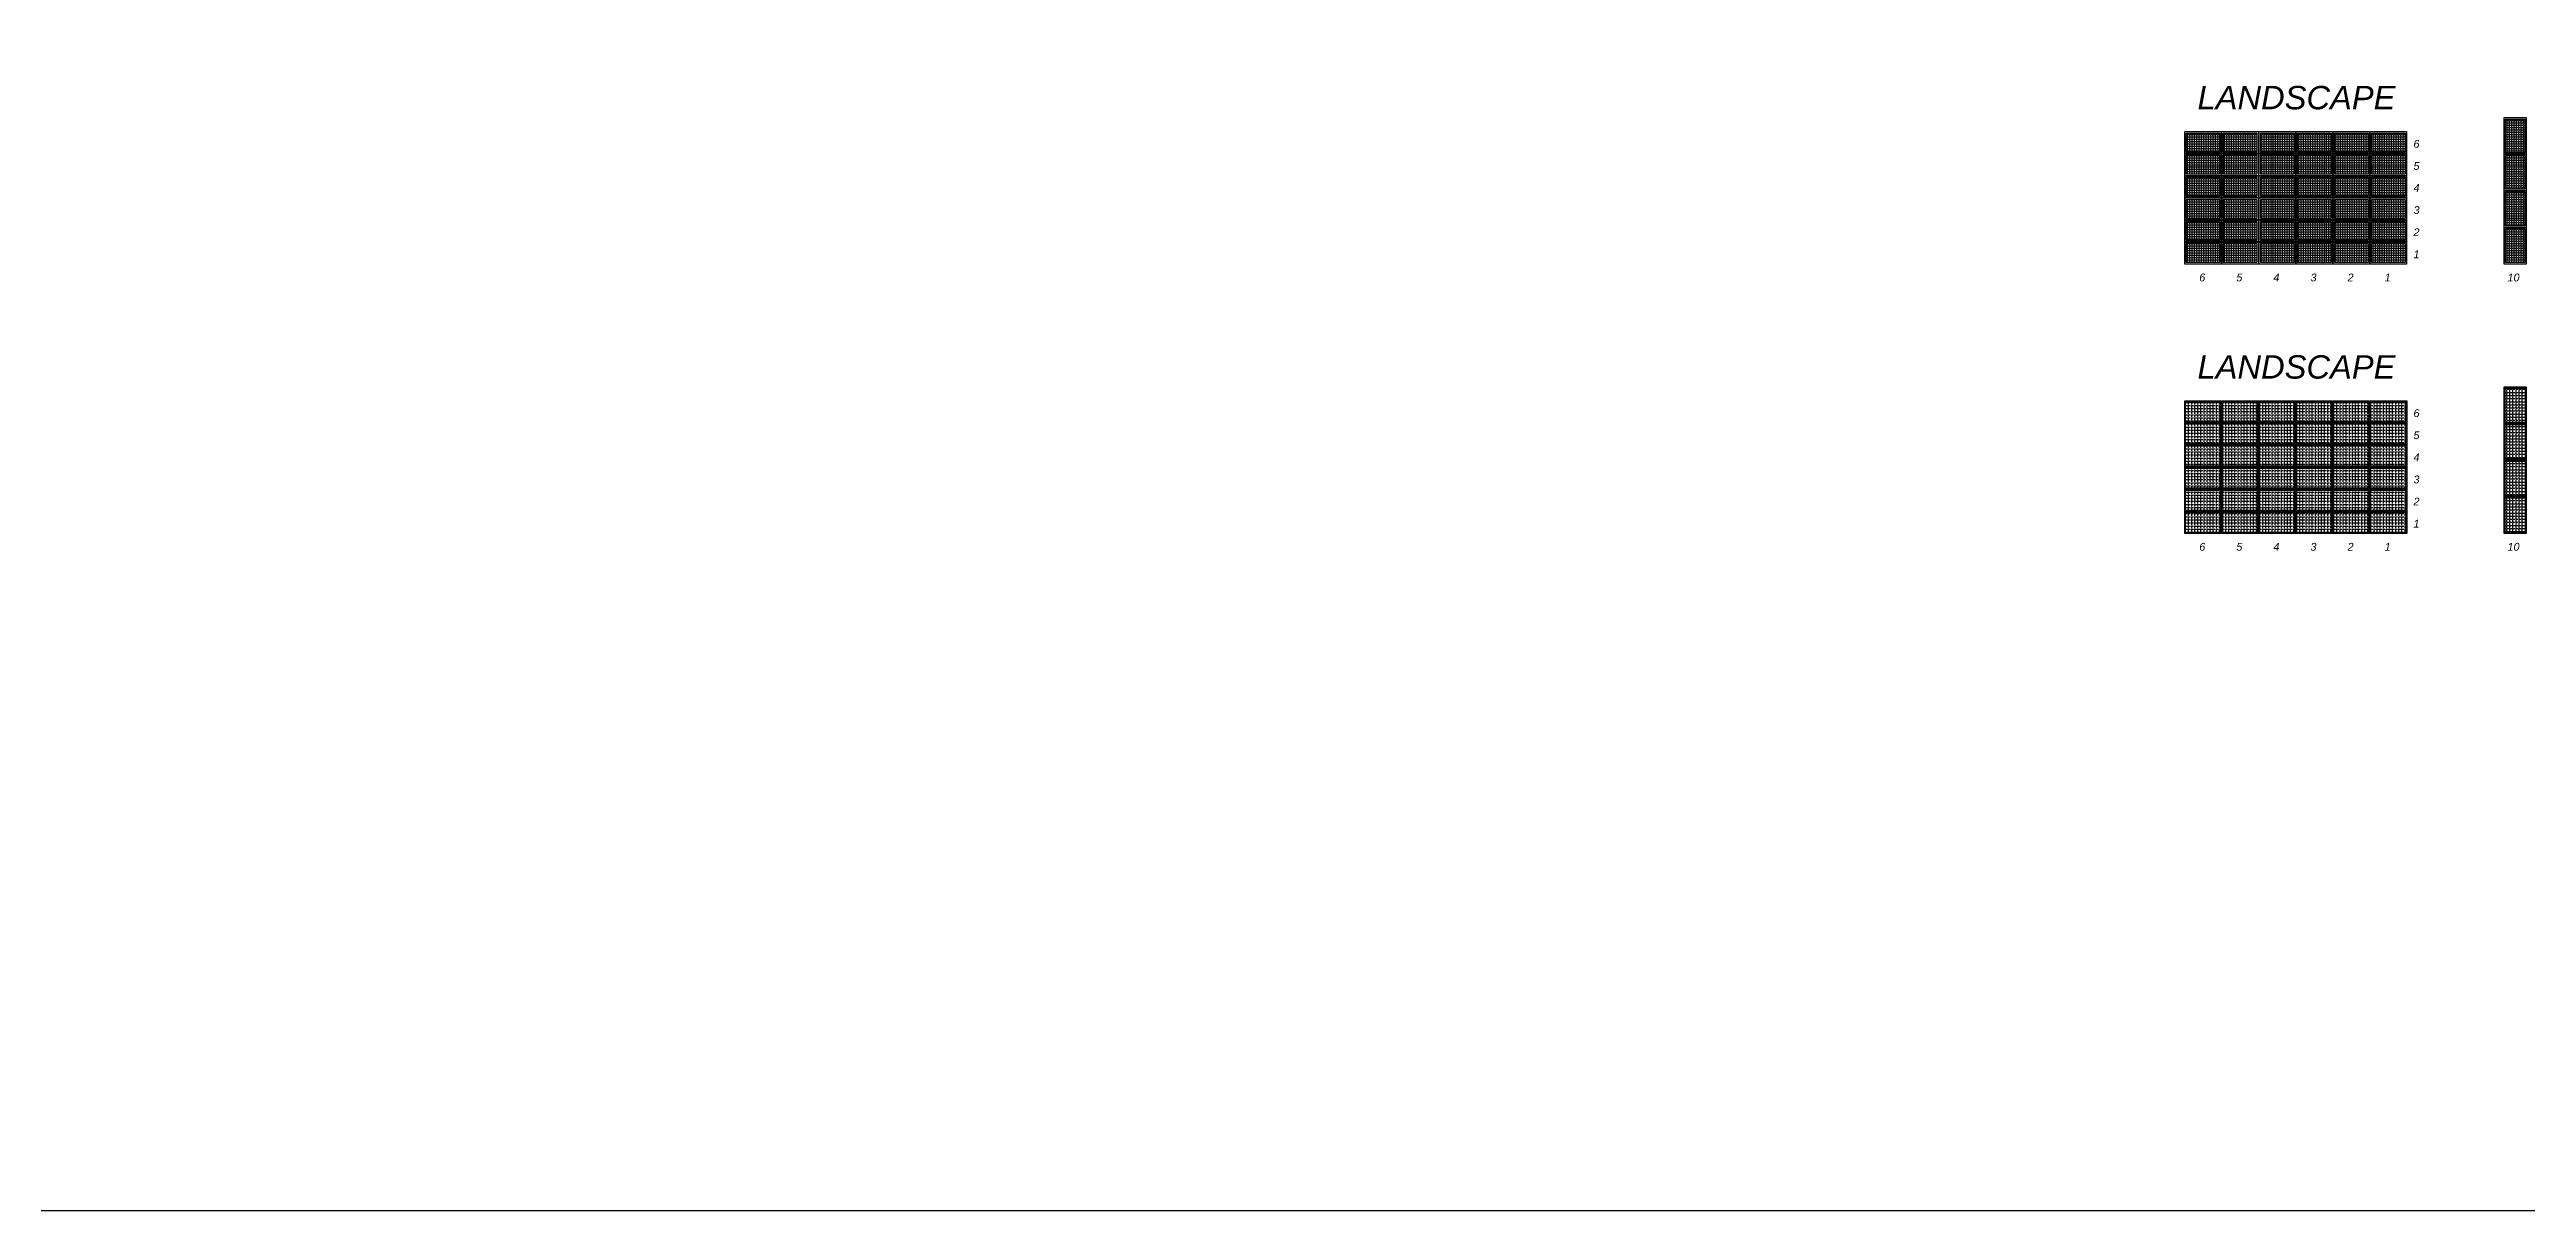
# Model space of a CAD drawing. Header units: feet. Extents: x -13431 to 12907, y 13448 to 29871.
# Drawn here: x -1018 to 3388, y 13448 to 15513 of the extents above; entities that cross this region are included whole.
import ezdxf

# ---------------------------------------------------------------- set-up
doc = ezdxf.new("R2010")
doc.units = ezdxf.units.FT
doc.header["$MEASUREMENT"] = 0
doc.layers.add('LOCKED (NO PRINT)', color=7, linetype='Continuous', plot=False)
for name, color, linetype in [('MODULE FRAME', 9, 'Continuous'), ('MODULE HATCH', 7, 'Continuous'), ('Z - MODULE FRAME', 9, 'Continuous')]:
    doc.layers.add(name, color=color, linetype=linetype)
doc.styles.add('style1', font='ariali.ttf')

# ---------------------------------------------------------------- blocks, each defined once
blk = doc.blocks.new('A$C6EF85B4C')
h = blk.add_hatch()
h.set_pattern_fill('ANGLE', color=9, scale=15)
h.set_pattern_definition([(0, (0, 0), (0, 4.125), [3, -1.125]), (90, (0, 0), (-4.125, 3e-16), [3, -1.125])])
h.paths.add_polyline_path([(-19.2, 21.6), (-19.2, -38.3), (14.8, -38.3), (14.8, 21.6)])
at = {"layer": 'Z - MODULE FRAME', "color": 7, "linetype": 'Continuous', "flags": 128}
blk.add_lwpolyline([(17.3, -40.8), (-21.7, -40.8), (-21.7, 24.1), (17.3, 24.1)], close=True, dxfattribs=at)
at = {"layer": 'Z - MODULE FRAME', "color": 8, "linetype": 'Continuous', "flags": 128}
blk.add_lwpolyline([(14.8, -38.3), (-19.2, -38.3), (-19.2, 21.6), (14.8, 21.6)], close=True, dxfattribs=at)
blk = doc.blocks.new('A$C20456FC4')
at = {"layer": 'MODULE FRAME'}
h = blk.add_hatch(dxfattribs=at)
h.set_pattern_fill('ANGLE', color=256, scale=20)
h.set_pattern_definition([(0, (8.925, 25.2446), (0, 5.5), [4, -1.5]), (90, (8.925, 25.2446), (-5.5, 3e-16), [4, -1.5])])
h.paths.add_polyline_path([(24.7, 47.9), (-11.3, 47.9), (-11.3, -14.1), (24.7, -14.1)])
at = {"layer": 'MODULE FRAME', "color": 10, "linetype": 'Continuous', "flags": 128}
blk.add_lwpolyline([(26.2, -15.6), (-12.8, -15.6), (-12.8, 49.4), (26.2, 49.4)], close=True, dxfattribs=at)
at = {"layer": 'MODULE FRAME', "color": 1, "linetype": 'Continuous', "flags": 128}
blk.add_lwpolyline([(24.7, -14.1), (-11.3, -14.1), (-11.3, 47.9), (24.7, 47.9)], close=True, dxfattribs=at)

msp = doc.modelspace()

# ---------------------------------------------------------------- linework, layer by layer
at = {"layer": 'LOCKED (NO PRINT)', "color": 7}
msp.add_lwpolyline([(3901.35, 13447.59), (3901.35, 15535.8), (2229.07, 15535.8), (2229.07, 23025.69), (-13430.82, 23025.69), (-13430.82, 13447.59), (3901.35, 13447.59)], dxfattribs=at)

# ---------------------------------------------------------------- block references
for p in [(3361.15, 14863.19), (3361.15, 14797.99), (3361.15, 14732.79), (3361.15, 14667.59)]:
    msp.add_blockref('A$C20456FC4', p)
at = {"rotation": 270}
for p in [(2795.66, 14874.75), (2861.61, 14874.75), (2927.56, 14874.75), (2993.51, 14874.75), (3059.46, 14874.75), (3125.41, 14874.75), (2795.66, 14835.45), (2795.66, 14796.15), (2861.61, 14835.45), (2861.61, 14796.15), (2927.56, 14835.45), (2927.56, 14796.15), (2993.51, 14835.45), (2993.51, 14796.15), (3059.46, 14835.45), (3059.46, 14796.15), (3125.41, 14835.45), (3125.41, 14796.15), (2795.66, 14756.85), (2861.61, 14756.85), (2927.56, 14756.85), (2993.51, 14756.85), (3059.46, 14756.85), (3125.41, 14756.85), (2795.66, 14717.55), (2861.61, 14717.55), (2927.56, 14717.55), (2993.51, 14717.55), (3059.46, 14717.55), (3125.41, 14717.55), (2795.66, 14678.25), (2861.61, 14678.25), (2927.56, 14678.25), (2993.51, 14678.25), (3059.46, 14678.25), (3125.41, 14678.25)]:
    msp.add_blockref('A$C20456FC4', p, dxfattribs=at)
at = {"layer": 'MODULE HATCH', "linetype": 'Continuous'}
for p in [(3370.07, 15367.51), (3370.07, 15302.31), (3370.07, 15237.11), (3370.07, 15171.91)]:
    msp.add_blockref('A$C6EF85B4C', p, dxfattribs=at)
at = {"layer": 'MODULE HATCH', "linetype": 'Continuous', "rotation": 270}
for p in [(2820.91, 15344.9), (2886.86, 15344.9), (2952.81, 15344.9), (3018.76, 15344.9), (3084.71, 15344.9), (3150.66, 15344.9), (2820.91, 15305.6), (2886.86, 15305.6), (2952.81, 15305.6), (3018.76, 15305.6), (3084.71, 15305.6), (3150.66, 15305.6), (2820.91, 15266.3), (2820.91, 15227), (2886.86, 15266.3), (2886.86, 15227), (2952.81, 15266.3), (2952.81, 15227), (3018.76, 15266.3), (3018.76, 15227), (3084.71, 15266.3), (3084.71, 15227), (3150.66, 15266.3), (3150.66, 15227), (2820.91, 15187.7), (2886.86, 15187.7), (2952.81, 15187.7), (3018.76, 15187.7), (3084.71, 15187.7), (3150.66, 15187.7), (2820.91, 15148.4), (2886.86, 15148.4), (2952.81, 15148.4), (3018.76, 15148.4), (3084.71, 15148.4), (3150.66, 15148.4)]:
    msp.add_blockref('A$C6EF85B4C', p, dxfattribs=at)

# ---------------------------------------------------------------- texts
at = {"layer": 'LOCKED (NO PRINT)', "style": 'style1'}
for s, height, p in [('LANDSCAPE ', 41.624, (2802.66, 15406.38)), ('6', 13.87, (3186.87, 15338.02)), ('5', 13.87, (3186.87, 15298.72)), ('4', 13.87, (3186.87, 15259.42)), ('3', 13.87, (3186.87, 15220.12)), ('2', 13.87, (3186.87, 15180.82)), ('6', 13.87, (2805.81, 15100.29)), ('5', 13.87, (2871.76, 15100.29)), ('4', 13.87, (2937.71, 15100.29)), ('3', 13.87, (3003.66, 15100.29)), ('2', 13.87, (3069.61, 15100.29)), ('1', 13.87, (3135.56, 15100.29)), ('1', 13.87, (3186.87, 15141.52)), ('10', 13.875, (3354.11, 15100.29)), ('LANDSCAPE ', 41.624, (2802.66, 14927.31)), ('6', 13.87, (3186.87, 14858.95)), ('5', 13.87, (3186.87, 14819.65)), ('4', 13.87, (3186.87, 14780.35)), ('3', 13.87, (3186.87, 14741.05)), ('2', 13.87, (3186.87, 14701.75)), ('1', 13.87, (3186.87, 14662.45)), ('6', 13.87, (2805.81, 14621.21)), ('5', 13.87, (2871.76, 14621.21)), ('4', 13.87, (2937.71, 14621.21)), ('3', 13.87, (3003.66, 14621.21)), ('2', 13.87, (3069.61, 14621.21)), ('1', 13.87, (3135.56, 14621.21)), ('10', 13.875, (3354.11, 14621.21))]:
    msp.add_text(s, height=height, dxfattribs=at).set_placement(p)

doc.saveas('drawing.dxf')
